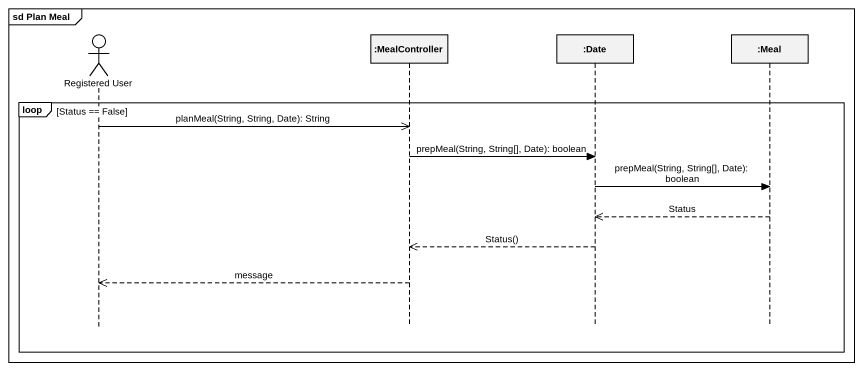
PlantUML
@startuml
mainframe sd Plan Meal
hide footbox
actor "Registered User" as Registered_User
participant ":MealController" as MealController
participant ":Date" as Date
participant ":Meal" as Meal

loop Status == False
  Registered_User ->> MealController : planMeal(String, String, Date): String
  MealController -> Date : prepMeal(String, String[], Date): boolean
  Date -> Meal : prepMeal(String, String[], Date): boolean
  Meal -->> Date : Status
  Date -->> MealController : Status()
  MealController -->> Registered_User : message
end
@enduml
